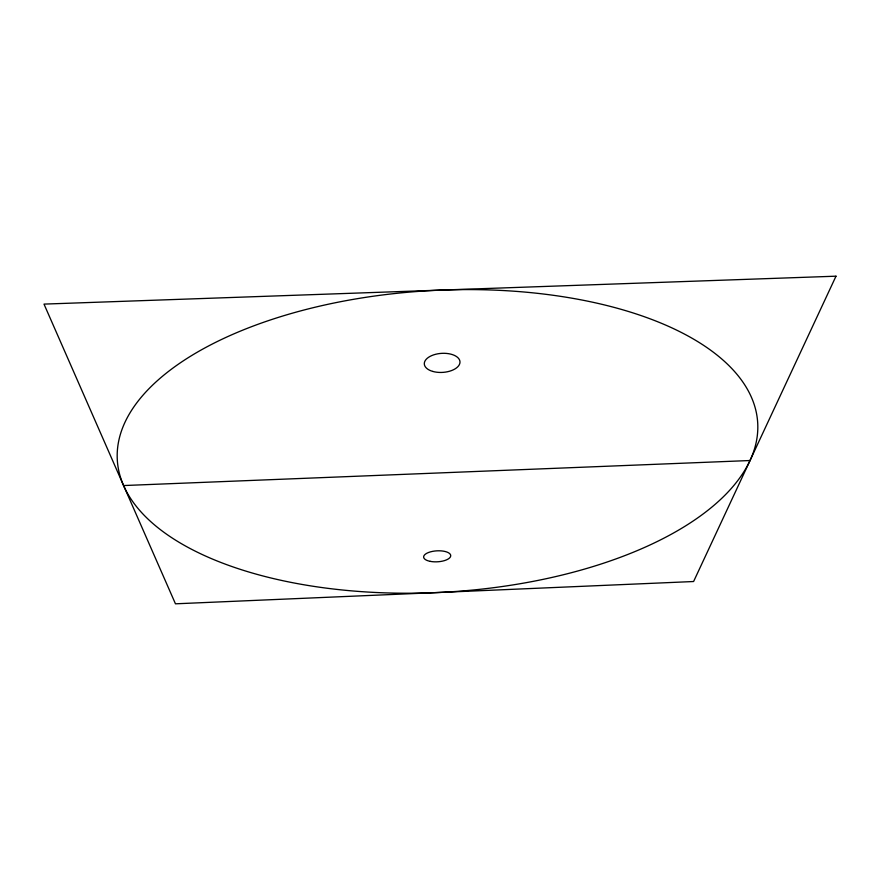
<?xml version="1.0" encoding="UTF-8"?>
<svg xmlns="http://www.w3.org/2000/svg" width="880" height="880" viewBox="0 0 880 880"><rect width="100%" height="100%" fill="white"/><g stroke="black" fill="none" stroke-linecap="round" stroke-linejoin="round"><path stroke-width="1.32" d="M123.585 485.551L750.024 460.526A320.727 150.942 -3.3 0 0 342.078 301.411A320.727 150.942 -3.3 0 0 220.407 562.276A320.727 150.942 -3.3 0 0 750.024 460.526M836 276.188L693.594 581.526L175.461 603.812L44 304.106L836 276.188M432.817 371.437A17.875 9.537 -3.6 0 0 459.987 362.329A17.875 9.537 -3.6 0 0 433.62 354.871A17.875 9.537 -3.6 0 0 432.817 371.437M430.177 561.352A13.563 5.489 -3.2 0 0 450.725 555.797A13.563 5.489 -3.2 0 0 430.628 551.815A13.563 5.489 -3.2 0 0 430.177 561.352"/></g></svg>
